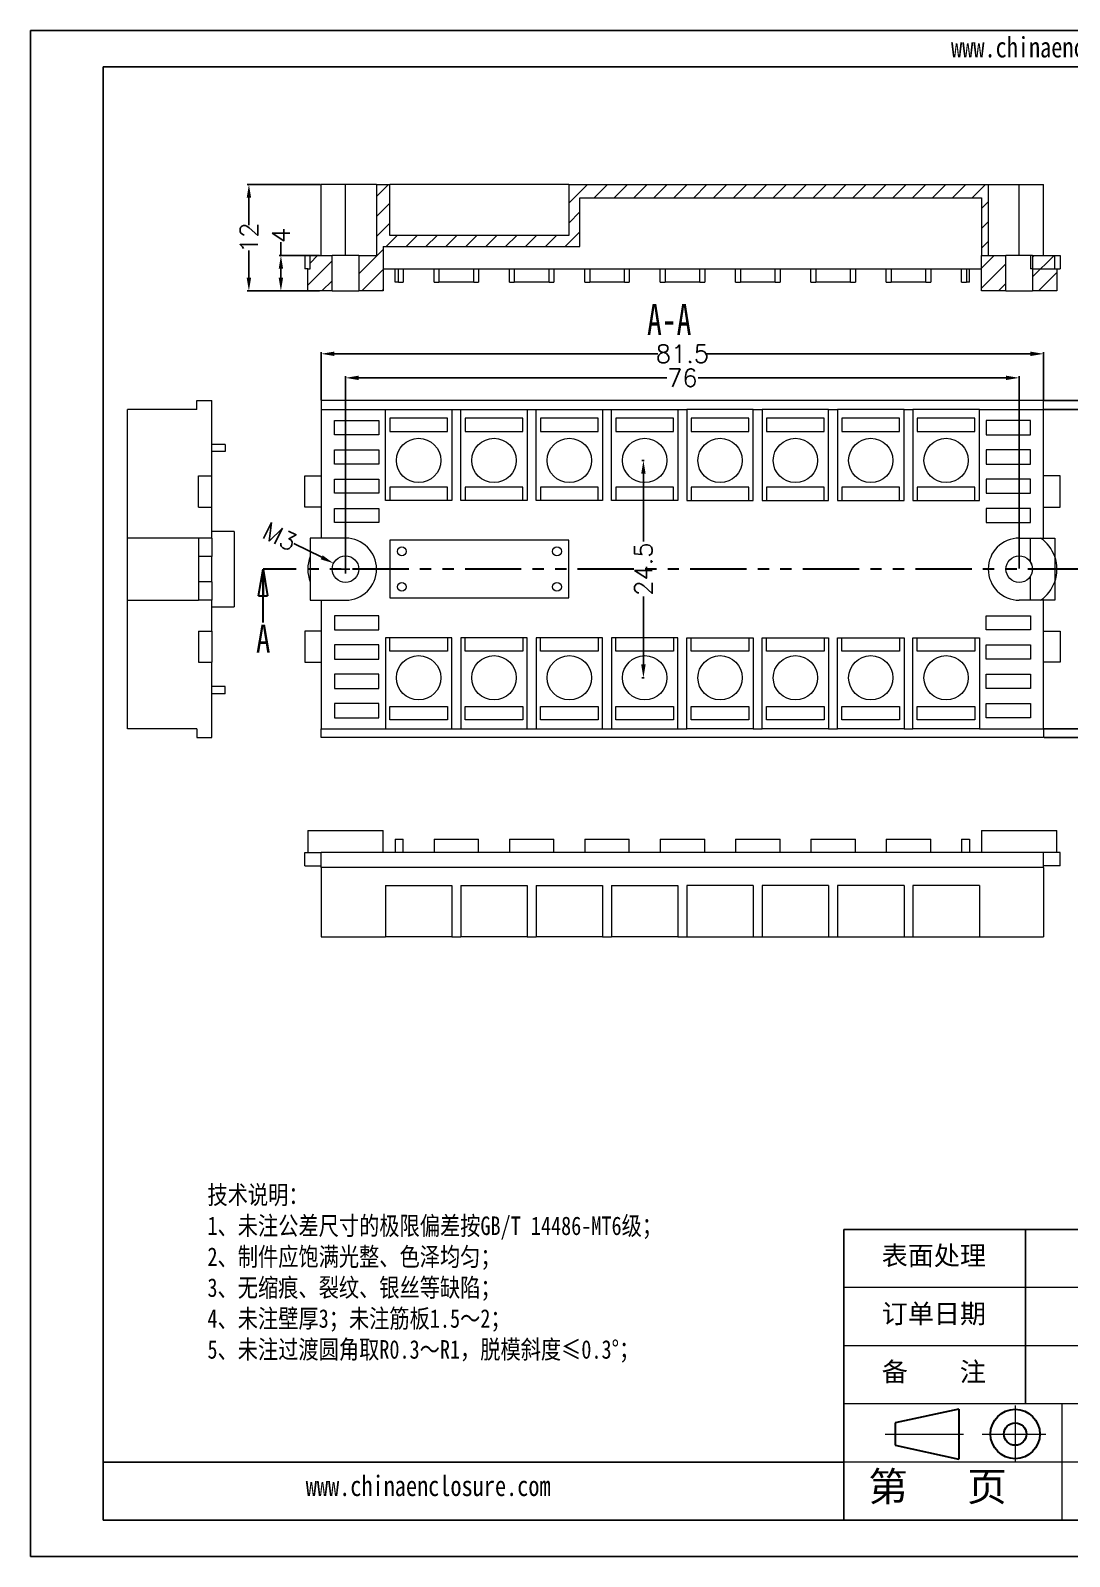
# Model space of a CAD drawing. Header units: inches. Extents: x 2660 to 3915, y 535 to 897.
# Drawn here: x 3671.3 to 3788.5, y 535.1 to 707.1 of the extents above; entities that cross this region are included whole.
import ezdxf

# ---------------------------------------------------------------- set-up
doc = ezdxf.new("R2010")
doc.units = ezdxf.units.IN
doc.linetypes.add('CENTER2', pattern=[28.575, 19.05, -3.175, 3.175, -3.175])
doc.linetypes.add('PHANTOM', pattern=[12.7, 6.35, -1.27, 1.27, -1.27, 1.27, -1.27])
doc.layers.add('文字', color=81, linetype='Continuous')
for name, color, linetype, lineweight in [('粗实线', 7, 'Continuous', 30), ('细实线', 3, 'Continuous', 9), ('细点划线', 2, 'CENTER2', 9)]:
    doc.layers.add(name, color=color, linetype=linetype, lineweight=lineweight)
doc.styles.add('SLDTEXTSTYLE0', font='TXT', dxfattribs={"width": 0.75})
doc.styles.add('SLDTEXTSTYLE3', font='TXT', dxfattribs={"width": 0.7})
doc.styles.get("Standard").update_dxf_attribs({"font": 'txt', "bigfont": 'gbcbig.shx'})
doc.styles.add('宋体', font='', dxfattribs={"width": 0.8, "height": 3.5})
doc.styles.get('宋体').set_extended_font_data('SimSun')
doc.dimstyles.new('2', dxfattribs={"dimtxt": 2, "dimasz": 1.5, "dimexe": 0.18, "dimexo": 0.0625, "dimgap": 0.1, "dimtad": 0, "dimzin": 12, "dimdsep": 46, "dimtxsty": 'Standard', "dimcen": 0.5, "dimclrd": 3, "dimclre": 3, "dimadec": 0, "dimazin": 0, "dimtfac": 1, "dimtofl": 0, "dimtmove": 0, "dimatfit": 3, "dimfxl": 1, "dimtfillclr": 3, "dimtolj": 1, "dimtzin": 0, "dimarcsym": 0})
pattern_1 = [(45, (2467.546, -673.3954), (-1.122532, 1.122532), [])]

# ---------------------------------------------------------------- blocks, each defined once
blk = doc.blocks.new('_CLOSED')
at = {"color": 0, "linetype": 'ByBlock', "lineweight": -2}
for p, q in [((-1, 0.166667), (0, 0)), ((-1, 0.166667), (-1, -0.166667)), ((0, 0), (-1, -0.166667)), ((0, 0), (-1, 0))]:
    blk.add_line(p, q, dxfattribs=at)
blk = doc.blocks.new('*D88')
at = {"color": 3, "lineweight": -2}
for p, q in [((3701, 649.24), (3704.14, 647.7)), ((3706.83, 645.87), (3706.83, 646.87)), ((3706.33, 646.37), (3707.33, 646.37))]:
    blk.add_line(p, q, dxfattribs=at)
at = {"color": 3}
blk.add_solid([(3704.25, 647.92), (3704.03, 647.47), (3705.48, 647.03)], dxfattribs=at)
at = {"layer": 'Defpoints', "color": 0}
for p in [(3705.48, 647.03), (3708.17, 645.71)]:
    blk.add_point(p, dxfattribs=at)
at = {"color": 0, "insert": (3699.42, 650.03), "char_height": 2, "attachment_point": 5, "rotation": 333.7221}
blk.add_mtext('\\A1;M3', dxfattribs=at)
blk = doc.blocks.new('*D89')
at = {"color": 3, "lineweight": -2}
for p, q in [((3704.08, 665.43), (3704.08, 670.82)), ((3705.58, 670.64), (3742.06, 670.64)), ((3784.08, 670.64), (3747.59, 670.64)), ((3785.58, 665.43), (3785.58, 670.82))]:
    blk.add_line(p, q, dxfattribs=at)
at = {"color": 3}
for points in [[(3705.58, 670.89), (3705.58, 670.39), (3704.08, 670.64)], [(3784.08, 670.89), (3784.08, 670.39), (3785.58, 670.64)]]:
    blk.add_solid(points, dxfattribs=at)
at = {"layer": 'Defpoints', "color": 0}
for p in [(3785.58, 670.64), (3704.08, 665.37), (3785.58, 665.37)]:
    blk.add_point(p, dxfattribs=at)
at = {"color": 0, "insert": (3744.83, 670.64), "char_height": 2, "attachment_point": 5}
blk.add_mtext('\\A1;81.5', dxfattribs=at)
blk = doc.blocks.new('*D90')
at = {"color": 3, "lineweight": -2}
for p, q in [((3785.64, 665.37), (3795.41, 665.37)), ((3795.23, 663.87), (3795.23, 648.14)), ((3795.23, 628.87), (3795.23, 644.6)), ((3785.64, 627.37), (3795.41, 627.37))]:
    blk.add_line(p, q, dxfattribs=at)
at = {"color": 3}
for points in [[(3794.98, 663.87), (3795.48, 663.87), (3795.23, 665.37)], [(3794.98, 628.87), (3795.48, 628.87), (3795.23, 627.37)]]:
    blk.add_solid(points, dxfattribs=at)
at = {"layer": 'Defpoints', "color": 0}
for p in [(3785.58, 665.37), (3795.23, 665.37), (3785.58, 627.37)]:
    blk.add_point(p, dxfattribs=at)
at = {"color": 0, "insert": (3795.23, 646.37), "char_height": 2, "attachment_point": 5, "rotation": 90}
blk.add_mtext('\\A1;38', dxfattribs=at)
blk = doc.blocks.new('*D91')
at = {"color": 3, "lineweight": -2}
for p, q in [((3785.64, 664.37), (3793.15, 664.37)), ((3792.97, 662.87), (3792.97, 648.14)), ((3792.97, 629.87), (3792.97, 644.6)), ((3785.64, 628.37), (3793.15, 628.37))]:
    blk.add_line(p, q, dxfattribs=at)
at = {"color": 3}
for points in [[(3792.72, 662.87), (3793.22, 662.87), (3792.97, 664.37)], [(3792.72, 629.87), (3793.22, 629.87), (3792.97, 628.37)]]:
    blk.add_solid(points, dxfattribs=at)
at = {"layer": 'Defpoints', "color": 0}
for p in [(3785.58, 664.37), (3792.97, 664.37), (3785.58, 628.37)]:
    blk.add_point(p, dxfattribs=at)
at = {"color": 0, "insert": (3792.97, 646.37), "char_height": 2, "attachment_point": 5, "rotation": 90}
blk.add_mtext('\\A1;36', dxfattribs=at)
blk = doc.blocks.new('*D92')
at = {"color": 3, "lineweight": -2}
for p, q in [((3706.83, 646.43), (3706.83, 668.11)), ((3708.33, 667.93), (3743.06, 667.93)), ((3781.33, 667.93), (3746.59, 667.93)), ((3782.83, 646.43), (3782.83, 668.11))]:
    blk.add_line(p, q, dxfattribs=at)
at = {"color": 3}
for points in [[(3708.33, 668.18), (3708.33, 667.68), (3706.83, 667.93)], [(3781.33, 668.18), (3781.33, 667.68), (3782.83, 667.93)]]:
    blk.add_solid(points, dxfattribs=at)
at = {"layer": 'Defpoints', "color": 0}
for p in [(3782.83, 667.93), (3706.83, 646.37), (3782.83, 646.37)]:
    blk.add_point(p, dxfattribs=at)
at = {"color": 0, "insert": (3744.83, 667.93), "char_height": 2, "attachment_point": 5}
blk.add_mtext('\\A1;76', dxfattribs=at)
blk = doc.blocks.new('*D93')
at = {"color": 3, "lineweight": -2}
for p, q in [((3704.02, 689.73), (3695.75, 689.73)), ((3695.93, 688.23), (3695.93, 685.16)), ((3695.93, 679.23), (3695.93, 682.29)), ((3702.52, 677.73), (3695.75, 677.73))]:
    blk.add_line(p, q, dxfattribs=at)
at = {"color": 3}
for points in [[(3695.68, 688.23), (3696.18, 688.23), (3695.93, 689.73)], [(3695.68, 679.23), (3696.18, 679.23), (3695.93, 677.73)]]:
    blk.add_solid(points, dxfattribs=at)
at = {"layer": 'Defpoints', "color": 0}
for p in [(3695.93, 689.73), (3704.08, 689.73), (3702.58, 677.73)]:
    blk.add_point(p, dxfattribs=at)
at = {"color": 0, "insert": (3695.93, 683.73), "char_height": 2, "attachment_point": 5, "rotation": 90}
blk.add_mtext('\\A1;12', dxfattribs=at)
blk = doc.blocks.new('*D94')
at = {"color": 3, "lineweight": -2}
for p, q in [((3699.54, 681.73), (3699.54, 683.23)), ((3703.89, 681.73), (3699.36, 681.73)), ((3699.54, 679.23), (3699.54, 680.23)), ((3703.89, 677.73), (3699.36, 677.73))]:
    blk.add_line(p, q, dxfattribs=at)
at = {"color": 3}
for points in [[(3699.29, 680.23), (3699.79, 680.23), (3699.54, 681.73)], [(3699.29, 679.23), (3699.79, 679.23), (3699.54, 677.73)]]:
    blk.add_solid(points, dxfattribs=at)
at = {"layer": 'Defpoints', "color": 0}
for p in [(3699.54, 681.73), (3703.95, 681.73), (3703.95, 677.73)]:
    blk.add_point(p, dxfattribs=at)
at = {"color": 0, "insert": (3699.54, 683.99), "char_height": 2, "attachment_point": 5, "rotation": 90}
blk.add_mtext('\\A1;4', dxfattribs=at)
blk = doc.blocks.new('*D95')
at = {"color": 3, "lineweight": -2}
for p, q in [((3740.52, 658.62), (3740.25, 658.62)), ((3740.43, 657.12), (3740.43, 649.47)), ((3740.43, 635.62), (3740.43, 643.27)), ((3740.52, 634.12), (3740.25, 634.12))]:
    blk.add_line(p, q, dxfattribs=at)
at = {"color": 3}
for points in [[(3740.18, 657.12), (3740.68, 657.12), (3740.43, 658.62)], [(3740.18, 635.62), (3740.68, 635.62), (3740.43, 634.12)]]:
    blk.add_solid(points, dxfattribs=at)
at = {"layer": 'Defpoints', "color": 0}
for p in [(3740.43, 658.62), (3740.58, 658.62), (3740.58, 634.12)]:
    blk.add_point(p, dxfattribs=at)
at = {"color": 0, "insert": (3740.43, 646.37), "char_height": 2, "attachment_point": 5, "rotation": 90}
blk.add_mtext('\\A1;24.5', dxfattribs=at)

msp = doc.modelspace()

# ---------------------------------------------------------------- hatches: boundary and pattern name
at = {"linetype": 'Continuous', "lineweight": 0}
h = msp.add_hatch(dxfattribs=at)
h.set_pattern_fill('ANSI31', color=4, scale=0.5, style=0)
h.set_pattern_definition(pattern_1)
h.paths.add_polyline_path([(3779.328, 681.728), (3779.328, 689.728), (3732.028, 689.728), (3732.028, 683.978), (3711.828, 683.978), (3711.828, 689.728), (3710.328, 689.728), (3710.328, 681.728), (3708.328, 681.728), (3708.328, 677.728), (3711.078, 677.728), (3711.078, 682.728), (3733.278, 682.728), (3733.278, 688.228), (3778.578, 688.228), (3778.578, 681.728)], flags=0)
h = msp.add_hatch(dxfattribs=at)
h.set_pattern_fill('ANSI31', color=4, scale=0.5, style=0)
h.set_pattern_definition(pattern_1)
h.paths.add_polyline_path([(3702.828, 681.728), (3702.828, 680.228), (3702.578, 680.228), (3702.578, 677.728), (3705.328, 677.728), (3705.328, 681.728)], flags=0)
h = msp.add_hatch(dxfattribs=at)
h.set_pattern_fill('ANSI31', color=4, scale=0.5, style=0)
h.set_pattern_definition(pattern_1)
h.paths.add_polyline_path([(3778.578, 681.728), (3778.578, 677.728), (3781.328, 677.728), (3781.328, 681.728)], flags=0)
h = msp.add_hatch(dxfattribs=at)
h.set_pattern_fill('ANSI31', color=4, scale=0.5, style=0)
h.set_pattern_definition(pattern_1)
h.paths.add_polyline_path([(3787.078, 680.228), (3786.828, 680.228), (3786.828, 681.728), (3784.328, 681.728), (3784.328, 677.728), (3787.078, 677.728)], flags=0)

# ---------------------------------------------------------------- linework, layer by layer
for p, q in [((3671.295, 707.087), (3914.587, 707.087)), ((3671.295, 707.087), (3671.295, 535.062)), ((3679.486, 702.991), (3910.491, 702.991)), ((3679.486, 702.991), (3679.486, 539.158)), ((3812.191, 571.924), (3763.041, 571.924)), ((3763.041, 539.158), (3763.041, 571.924)), ((3783.52, 552.264), (3783.52, 571.924)), ((3763.041, 545.711), (3679.486, 545.711)), ((3679.486, 539.158), (3910.491, 539.158)), ((3671.295, 535.062), (3914.587, 535.062))]:
    msp.add_line(p, q)
at = {"color": 7, "linetype": 'Continuous', "lineweight": 15}
for p, q in [((3704.078, 681.728), (3704.078, 689.728)), ((3706.828, 689.728), (3704.078, 689.728)), ((3706.828, 681.728), (3706.828, 689.728)), ((3710.328, 689.728), (3706.828, 689.728)), ((3710.328, 689.728), (3710.328, 681.728)), ((3710.328, 689.728), (3711.828, 689.728)), ((3711.828, 683.978), (3711.828, 689.728)), ((3732.028, 689.728), (3711.828, 689.728)), ((3732.028, 689.728), (3732.028, 683.978)), ((3732.028, 689.728), (3779.328, 689.728)), ((3733.278, 688.228), (3778.578, 688.228)), ((3733.278, 682.728), (3733.278, 688.228)), ((3778.578, 688.228), (3778.578, 681.728)), ((3779.328, 689.728), (3779.328, 681.728)), ((3779.328, 689.728), (3782.828, 689.728)), ((3782.828, 681.728), (3782.828, 689.728)), ((3782.828, 689.728), (3785.578, 689.728)), ((3785.578, 681.728), (3785.578, 689.728)), ((3732.028, 683.978), (3711.828, 683.978)), ((3702.228, 681.728), (3702.228, 680.228)), ((3702.828, 681.728), (3702.228, 681.728)), ((3702.828, 681.728), (3705.328, 681.728)), ((3702.828, 680.228), (3702.828, 681.728)), ((3705.328, 677.728), (3705.328, 681.728)), ((3708.328, 681.728), (3705.328, 681.728)), ((3708.328, 681.728), (3708.328, 677.728)), ((3708.328, 681.728), (3710.328, 681.728)), ((3711.078, 682.728), (3733.278, 682.728)), ((3711.078, 682.728), (3711.078, 677.728)), ((3778.578, 681.728), (3779.328, 681.728)), ((3778.578, 681.728), (3781.328, 681.728)), ((3778.578, 677.728), (3778.578, 681.728)), ((3781.328, 677.728), (3781.328, 681.728)), ((3784.328, 681.728), (3781.328, 681.728)), ((3784.078, 681.728), (3784.078, 680.228)), ((3784.328, 681.728), (3784.078, 681.728)), ((3784.328, 681.728), (3784.328, 680.228)), ((3784.328, 681.728), (3786.828, 681.728)), ((3784.328, 681.728), (3784.328, 677.728)), ((3786.828, 680.228), (3786.828, 681.728)), ((3786.828, 681.728), (3787.428, 681.728)), ((3787.428, 681.728), (3787.428, 680.228)), ((3702.578, 680.228), (3702.228, 680.228)), ((3702.578, 677.728), (3702.578, 680.228)), ((3702.578, 680.228), (3702.828, 680.228)), ((3711.078, 680.228), (3778.578, 680.228)), ((3712.428, 678.728), (3712.428, 680.228)), ((3712.787, 678.728), (3712.787, 680.228)), ((3713.343, 680.228), (3713.343, 678.728)), ((3716.813, 678.728), (3716.813, 680.228)), ((3717.369, 680.228), (3717.369, 678.728)), ((3721.287, 678.728), (3721.287, 680.228)), ((3721.843, 680.228), (3721.843, 678.728)), ((3725.313, 678.728), (3725.313, 680.228)), ((3725.869, 680.228), (3725.869, 678.728)), ((3729.787, 678.728), (3729.787, 680.228)), ((3730.343, 680.228), (3730.343, 678.728)), ((3733.813, 678.728), (3733.813, 680.228)), ((3734.369, 680.228), (3734.369, 678.728)), ((3738.287, 678.728), (3738.287, 680.228)), ((3738.843, 680.228), (3738.843, 678.728)), ((3742.313, 678.728), (3742.313, 680.228)), ((3742.869, 680.228), (3742.869, 678.728)), ((3746.787, 678.728), (3746.787, 680.228)), ((3747.343, 680.228), (3747.343, 678.728)), ((3750.813, 678.728), (3750.813, 680.228)), ((3751.369, 680.228), (3751.369, 678.728)), ((3755.287, 678.728), (3755.287, 680.228)), ((3755.843, 680.228), (3755.843, 678.728)), ((3759.313, 678.728), (3759.313, 680.228)), ((3759.869, 680.228), (3759.869, 678.728)), ((3763.787, 678.728), (3763.787, 680.228)), ((3764.343, 680.228), (3764.343, 678.728)), ((3767.813, 678.728), (3767.813, 680.228)), ((3768.369, 680.228), (3768.369, 678.728)), ((3772.287, 678.728), (3772.287, 680.228)), ((3772.843, 680.228), (3772.843, 678.728)), ((3776.313, 678.728), (3776.313, 680.228)), ((3776.869, 680.228), (3776.869, 678.728)), ((3777.228, 678.728), (3777.228, 680.228)), ((3784.328, 680.228), (3784.078, 680.228)), ((3784.328, 680.228), (3786.828, 680.228)), ((3786.828, 680.228), (3787.078, 680.228)), ((3787.078, 680.228), (3787.428, 680.228)), ((3787.078, 680.228), (3787.078, 677.728)), ((3712.787, 678.728), (3712.428, 678.728)), ((3712.787, 678.728), (3713.343, 678.728)), ((3716.813, 678.728), (3717.369, 678.728)), ((3721.287, 678.728), (3717.369, 678.728)), ((3721.287, 678.728), (3721.843, 678.728)), ((3725.313, 678.728), (3725.869, 678.728)), ((3729.787, 678.728), (3725.869, 678.728)), ((3729.787, 678.728), (3730.343, 678.728)), ((3733.813, 678.728), (3734.369, 678.728)), ((3738.287, 678.728), (3734.369, 678.728)), ((3738.287, 678.728), (3738.843, 678.728)), ((3742.313, 678.728), (3742.869, 678.728)), ((3746.787, 678.728), (3742.869, 678.728)), ((3746.787, 678.728), (3747.343, 678.728)), ((3750.813, 678.728), (3751.369, 678.728)), ((3755.287, 678.728), (3751.369, 678.728)), ((3755.287, 678.728), (3755.843, 678.728)), ((3759.313, 678.728), (3759.869, 678.728)), ((3763.787, 678.728), (3759.869, 678.728)), ((3763.787, 678.728), (3764.343, 678.728)), ((3767.813, 678.728), (3768.369, 678.728)), ((3772.287, 678.728), (3768.369, 678.728)), ((3772.287, 678.728), (3772.843, 678.728)), ((3776.313, 678.728), (3776.869, 678.728)), ((3777.228, 678.728), (3776.869, 678.728)), ((3705.328, 677.728), (3702.578, 677.728)), ((3705.328, 677.728), (3708.328, 677.728)), ((3711.078, 677.728), (3708.328, 677.728)), ((3781.328, 677.728), (3778.578, 677.728)), ((3781.328, 677.728), (3784.328, 677.728)), ((3787.078, 677.728), (3784.328, 677.728)), ((3682.252, 649.869), (3682.252, 664.369)), ((3690.052, 664.369), (3682.252, 664.369)), ((3690.052, 664.369), (3690.052, 665.369)), ((3690.052, 665.369), (3691.752, 665.369)), ((3691.752, 656.869), (3691.752, 665.369)), ((3785.578, 665.369), (3704.078, 665.369)), ((3704.078, 665.369), (3704.078, 664.369)), ((3704.078, 664.369), (3704.078, 649.869)), ((3704.078, 664.369), (3711.328, 664.369)), ((3711.328, 654.119), (3711.328, 664.369)), ((3711.328, 664.369), (3718.828, 664.369)), ((3718.828, 664.369), (3718.828, 654.119)), ((3718.828, 664.369), (3719.828, 664.369)), ((3719.828, 654.119), (3719.828, 664.369)), ((3719.828, 664.369), (3727.328, 664.369)), ((3727.328, 664.369), (3727.328, 654.119)), ((3727.328, 664.369), (3728.328, 664.369)), ((3728.328, 654.119), (3728.328, 664.369)), ((3728.328, 664.369), (3735.828, 664.369)), ((3735.828, 664.369), (3735.828, 654.119)), ((3735.828, 664.369), (3736.828, 664.369)), ((3736.828, 654.119), (3736.828, 664.369)), ((3736.828, 664.369), (3744.328, 664.369)), ((3744.328, 664.369), (3744.328, 654.119)), ((3744.328, 664.369), (3745.328, 664.369)), ((3745.328, 664.369), (3745.328, 654.119)), ((3752.828, 664.369), (3745.328, 664.369)), ((3752.828, 654.119), (3752.828, 664.369)), ((3752.828, 664.369), (3753.828, 664.369)), ((3753.828, 664.369), (3753.828, 654.119)), ((3761.328, 664.369), (3753.828, 664.369)), ((3761.328, 654.119), (3761.328, 664.369)), ((3761.328, 664.369), (3762.328, 664.369)), ((3762.328, 664.369), (3762.328, 654.119)), ((3769.828, 664.369), (3762.328, 664.369)), ((3769.828, 654.119), (3769.828, 664.369)), ((3769.828, 664.369), (3770.828, 664.369)), ((3770.828, 664.369), (3770.828, 654.119)), ((3778.328, 664.369), (3770.828, 664.369)), ((3778.328, 654.119), (3778.328, 664.369)), ((3778.328, 664.369), (3785.578, 664.369)), ((3785.578, 664.369), (3785.578, 665.369)), ((3785.578, 649.869), (3785.578, 664.369)), ((3705.578, 661.519), (3705.578, 663.119)), ((3705.578, 663.119), (3710.578, 663.119)), ((3710.578, 663.119), (3710.578, 661.519)), ((3711.828, 663.369), (3711.828, 661.869)), ((3718.328, 663.369), (3711.828, 663.369)), ((3718.328, 661.869), (3718.328, 663.369)), ((3720.328, 663.369), (3720.328, 661.869)), ((3726.828, 663.369), (3720.328, 663.369)), ((3726.828, 661.869), (3726.828, 663.369)), ((3728.828, 663.369), (3728.828, 661.869)), ((3735.328, 663.369), (3728.828, 663.369)), ((3735.328, 661.869), (3735.328, 663.369)), ((3737.328, 663.369), (3737.328, 661.869)), ((3743.828, 663.369), (3737.328, 663.369)), ((3743.828, 661.869), (3743.828, 663.369)), ((3745.828, 663.369), (3745.828, 661.869)), ((3752.328, 663.369), (3745.828, 663.369)), ((3752.328, 661.869), (3752.328, 663.369)), ((3754.328, 663.369), (3754.328, 661.869)), ((3760.828, 663.369), (3754.328, 663.369)), ((3760.828, 661.869), (3760.828, 663.369)), ((3762.828, 663.369), (3762.828, 661.869)), ((3769.328, 663.369), (3762.828, 663.369)), ((3769.328, 661.869), (3769.328, 663.369)), ((3771.328, 663.369), (3771.328, 661.869)), ((3777.828, 663.369), (3771.328, 663.369)), ((3777.828, 661.869), (3777.828, 663.369)), ((3784.078, 663.119), (3779.078, 663.119)), ((3779.078, 663.119), (3779.078, 661.519)), ((3784.078, 661.519), (3784.078, 663.119)), ((3710.578, 661.519), (3705.578, 661.519)), ((3711.828, 661.869), (3718.328, 661.869)), ((3720.328, 661.869), (3726.828, 661.869)), ((3728.828, 661.869), (3735.328, 661.869)), ((3737.328, 661.869), (3743.828, 661.869)), ((3745.828, 661.869), (3752.328, 661.869)), ((3754.328, 661.869), (3760.828, 661.869)), ((3762.828, 661.869), (3769.328, 661.869)), ((3771.328, 661.869), (3777.828, 661.869)), ((3779.078, 661.519), (3784.078, 661.519)), ((3693.252, 660.419), (3691.752, 660.419)), ((3693.252, 659.619), (3691.752, 659.619)), ((3693.252, 660.419), (3693.252, 659.619)), ((3705.578, 659.819), (3710.578, 659.819)), ((3705.578, 658.219), (3705.578, 659.819)), ((3710.578, 659.819), (3710.578, 658.219)), ((3784.078, 659.819), (3779.078, 659.819)), ((3779.078, 659.819), (3779.078, 658.219)), ((3784.078, 658.219), (3784.078, 659.819)), ((3710.578, 658.219), (3705.578, 658.219)), ((3779.078, 658.219), (3784.078, 658.219)), ((3690.252, 653.369), (3690.252, 656.869)), ((3690.252, 656.869), (3691.752, 656.869)), ((3691.752, 653.369), (3691.752, 656.869)), ((3702.228, 653.369), (3702.228, 656.869)), ((3702.228, 656.869), (3704.078, 656.869)), ((3705.578, 656.519), (3710.578, 656.519)), ((3705.578, 654.919), (3705.578, 656.519)), ((3710.578, 656.519), (3710.578, 654.919)), ((3711.828, 655.619), (3711.828, 654.119)), ((3718.328, 655.619), (3711.828, 655.619)), ((3718.328, 654.119), (3718.328, 655.619)), ((3726.828, 655.619), (3720.328, 655.619)), ((3720.328, 655.619), (3720.328, 654.119)), ((3726.828, 654.119), (3726.828, 655.619)), ((3735.328, 655.619), (3728.828, 655.619)), ((3728.828, 655.619), (3728.828, 654.119)), ((3735.328, 654.119), (3735.328, 655.619)), ((3743.828, 655.619), (3737.328, 655.619)), ((3737.328, 655.619), (3737.328, 654.119)), ((3743.828, 654.119), (3743.828, 655.619)), ((3752.328, 655.619), (3745.828, 655.619)), ((3745.828, 655.619), (3745.828, 654.119)), ((3752.328, 654.119), (3752.328, 655.619)), ((3760.828, 655.619), (3754.328, 655.619)), ((3754.328, 655.619), (3754.328, 654.119)), ((3760.828, 654.119), (3760.828, 655.619)), ((3769.328, 655.619), (3762.828, 655.619)), ((3762.828, 655.619), (3762.828, 654.119)), ((3769.328, 654.119), (3769.328, 655.619)), ((3777.828, 655.619), (3771.328, 655.619)), ((3771.328, 655.619), (3771.328, 654.119)), ((3777.828, 654.119), (3777.828, 655.619)), ((3784.078, 656.519), (3779.078, 656.519)), ((3779.078, 656.519), (3779.078, 654.919)), ((3784.078, 654.919), (3784.078, 656.519)), ((3787.428, 656.869), (3785.578, 656.869)), ((3787.428, 653.369), (3787.428, 656.869)), ((3710.578, 654.919), (3705.578, 654.919)), ((3718.828, 654.119), (3711.328, 654.119)), ((3727.328, 654.119), (3719.828, 654.119)), ((3735.828, 654.119), (3728.328, 654.119)), ((3744.328, 654.119), (3736.828, 654.119)), ((3745.328, 654.119), (3752.828, 654.119)), ((3753.828, 654.119), (3761.328, 654.119)), ((3762.328, 654.119), (3769.828, 654.119)), ((3770.828, 654.119), (3778.328, 654.119)), ((3779.078, 654.919), (3784.078, 654.919)), ((3690.252, 653.369), (3691.752, 653.369)), ((3691.752, 649.869), (3691.752, 653.369)), ((3704.078, 653.369), (3702.228, 653.369)), ((3705.578, 651.619), (3705.578, 653.219)), ((3705.578, 653.219), (3710.578, 653.219)), ((3710.578, 653.219), (3710.578, 651.619)), ((3784.078, 653.219), (3779.078, 653.219)), ((3779.078, 653.219), (3779.078, 651.619)), ((3784.078, 651.619), (3784.078, 653.219)), ((3785.578, 653.369), (3787.428, 653.369)), ((3694.252, 650.619), (3691.752, 650.619)), ((3694.252, 650.619), (3694.252, 642.119)), ((3710.578, 651.619), (3705.578, 651.619)), ((3779.078, 651.619), (3784.078, 651.619)), ((3690.252, 649.869), (3682.252, 649.869)), ((3682.252, 642.869), (3682.252, 649.869)), ((3691.752, 649.869), (3690.252, 649.869)), ((3690.252, 649.869), (3690.252, 642.869)), ((3691.752, 649.869), (3691.752, 647.806)), ((3704.078, 649.869), (3702.828, 649.869)), ((3702.828, 649.869), (3702.828, 642.869)), ((3706.828, 649.869), (3704.078, 649.869)), ((3732.028, 649.619), (3711.828, 649.619)), ((3711.828, 649.619), (3711.828, 643.119)), ((3732.028, 643.119), (3732.028, 649.619)), ((3782.828, 649.869), (3785.578, 649.869)), ((3784.078, 647.199), (3784.078, 649.869)), ((3785.578, 649.869), (3786.828, 649.869)), ((3786.828, 649.869), (3786.828, 642.869)), ((3691.752, 647.806), (3690.252, 647.806)), ((3690.252, 647.806), (3690.252, 644.933)), ((3691.752, 644.933), (3691.752, 647.806)), ((3786.828, 647.806), (3786.828, 644.933)), ((3784.078, 642.869), (3784.078, 645.54)), ((3691.752, 644.933), (3690.252, 644.933)), ((3691.752, 644.933), (3691.752, 642.869)), ((3682.252, 628.369), (3682.252, 642.869)), ((3682.252, 642.869), (3690.252, 642.869)), ((3691.752, 642.869), (3690.252, 642.869)), ((3691.752, 639.369), (3691.752, 642.869)), ((3691.752, 642.119), (3694.252, 642.119)), ((3702.828, 642.869), (3704.078, 642.869)), ((3704.078, 642.869), (3704.078, 628.369)), ((3704.078, 642.869), (3706.828, 642.869)), ((3711.828, 643.119), (3732.028, 643.119)), ((3785.578, 642.869), (3782.828, 642.869)), ((3785.578, 628.369), (3785.578, 642.869)), ((3786.828, 642.869), (3785.578, 642.869)), ((3710.578, 641.119), (3705.578, 641.119)), ((3705.578, 641.119), (3705.578, 639.519)), ((3710.578, 639.519), (3710.578, 641.119)), ((3779.078, 641.119), (3784.078, 641.119)), ((3779.078, 639.519), (3779.078, 641.119)), ((3784.078, 641.119), (3784.078, 639.519)), ((3690.252, 639.369), (3690.252, 635.869)), ((3690.252, 639.369), (3691.752, 639.369)), ((3691.752, 639.369), (3691.752, 635.869)), ((3702.228, 639.369), (3702.228, 635.869)), ((3704.078, 639.369), (3702.228, 639.369)), ((3705.578, 639.519), (3710.578, 639.519)), ((3718.828, 638.619), (3711.328, 638.619)), ((3711.328, 638.619), (3711.328, 628.369)), ((3711.828, 637.119), (3711.828, 638.619)), ((3718.328, 638.619), (3718.328, 637.119)), ((3718.828, 628.369), (3718.828, 638.619)), ((3727.328, 638.619), (3719.828, 638.619)), ((3719.828, 638.619), (3719.828, 628.369)), ((3720.328, 637.119), (3720.328, 638.619)), ((3726.828, 638.619), (3726.828, 637.119)), ((3727.328, 628.369), (3727.328, 638.619)), ((3735.828, 638.619), (3728.328, 638.619)), ((3728.328, 638.619), (3728.328, 628.369)), ((3728.828, 637.119), (3728.828, 638.619)), ((3735.328, 638.619), (3735.328, 637.119)), ((3735.828, 628.369), (3735.828, 638.619)), ((3744.328, 638.619), (3736.828, 638.619)), ((3736.828, 638.619), (3736.828, 628.369)), ((3737.328, 637.119), (3737.328, 638.619)), ((3743.828, 638.619), (3743.828, 637.119)), ((3744.328, 628.369), (3744.328, 638.619)), ((3745.328, 638.619), (3752.828, 638.619)), ((3745.328, 628.369), (3745.328, 638.619)), ((3745.828, 637.119), (3745.828, 638.619)), ((3752.328, 638.619), (3752.328, 637.119)), ((3752.828, 638.619), (3752.828, 628.369)), ((3753.828, 638.619), (3761.328, 638.619)), ((3753.828, 628.369), (3753.828, 638.619)), ((3754.328, 637.119), (3754.328, 638.619)), ((3760.828, 638.619), (3760.828, 637.119)), ((3761.328, 638.619), (3761.328, 628.369)), ((3762.328, 638.619), (3769.828, 638.619)), ((3762.328, 628.369), (3762.328, 638.619)), ((3762.828, 637.119), (3762.828, 638.619)), ((3769.328, 638.619), (3769.328, 637.119)), ((3769.828, 638.619), (3769.828, 628.369)), ((3770.828, 638.619), (3778.328, 638.619)), ((3770.828, 628.369), (3770.828, 638.619)), ((3771.328, 637.119), (3771.328, 638.619)), ((3777.828, 638.619), (3777.828, 637.119)), ((3778.328, 638.619), (3778.328, 628.369)), ((3784.078, 639.519), (3779.078, 639.519)), ((3785.578, 639.369), (3787.428, 639.369)), ((3787.428, 639.369), (3787.428, 635.869)), ((3710.578, 637.819), (3705.578, 637.819)), ((3705.578, 637.819), (3705.578, 636.219)), ((3710.578, 636.219), (3710.578, 637.819)), ((3718.328, 637.119), (3711.828, 637.119)), ((3726.828, 637.119), (3720.328, 637.119)), ((3735.328, 637.119), (3728.828, 637.119)), ((3743.828, 637.119), (3737.328, 637.119)), ((3752.328, 637.119), (3745.828, 637.119)), ((3760.828, 637.119), (3754.328, 637.119)), ((3769.328, 637.119), (3762.828, 637.119)), ((3777.828, 637.119), (3771.328, 637.119)), ((3779.078, 637.819), (3784.078, 637.819)), ((3779.078, 636.219), (3779.078, 637.819)), ((3784.078, 637.819), (3784.078, 636.219)), ((3690.252, 635.869), (3691.752, 635.869)), ((3691.752, 627.369), (3691.752, 635.869)), ((3702.228, 635.869), (3704.078, 635.869)), ((3705.578, 636.219), (3710.578, 636.219)), ((3784.078, 636.219), (3779.078, 636.219)), ((3787.428, 635.869), (3785.578, 635.869)), ((3693.252, 633.119), (3691.752, 633.119)), ((3693.252, 632.319), (3693.252, 633.119)), ((3710.578, 634.519), (3705.578, 634.519)), ((3705.578, 634.519), (3705.578, 632.919)), ((3710.578, 632.919), (3710.578, 634.519)), ((3779.078, 634.519), (3784.078, 634.519)), ((3779.078, 632.919), (3779.078, 634.519)), ((3784.078, 634.519), (3784.078, 632.919)), ((3693.252, 632.319), (3691.752, 632.319)), ((3705.578, 632.919), (3710.578, 632.919)), ((3784.078, 632.919), (3779.078, 632.919)), ((3710.578, 631.219), (3705.578, 631.219)), ((3705.578, 631.219), (3705.578, 629.619)), ((3705.578, 629.619), (3710.578, 629.619)), ((3710.578, 629.619), (3710.578, 631.219)), ((3711.828, 630.869), (3718.328, 630.869)), ((3711.828, 629.369), (3711.828, 630.869)), ((3718.328, 630.869), (3718.328, 629.369)), ((3720.328, 630.869), (3726.828, 630.869)), ((3720.328, 629.369), (3720.328, 630.869)), ((3726.828, 630.869), (3726.828, 629.369)), ((3728.828, 629.369), (3728.828, 630.869)), ((3728.828, 630.869), (3735.328, 630.869)), ((3735.328, 630.869), (3735.328, 629.369)), ((3737.328, 630.869), (3743.828, 630.869)), ((3737.328, 629.369), (3737.328, 630.869)), ((3743.828, 630.869), (3743.828, 629.369)), ((3745.828, 630.869), (3752.328, 630.869)), ((3745.828, 629.369), (3745.828, 630.869)), ((3752.328, 630.869), (3752.328, 629.369)), ((3754.328, 630.869), (3760.828, 630.869)), ((3754.328, 629.369), (3754.328, 630.869)), ((3760.828, 630.869), (3760.828, 629.369)), ((3762.828, 630.869), (3769.328, 630.869)), ((3762.828, 629.369), (3762.828, 630.869)), ((3769.328, 630.869), (3769.328, 629.369)), ((3771.328, 630.869), (3777.828, 630.869)), ((3771.328, 629.369), (3771.328, 630.869)), ((3777.828, 630.869), (3777.828, 629.369)), ((3779.078, 631.219), (3784.078, 631.219)), ((3779.078, 629.619), (3779.078, 631.219)), ((3784.078, 629.619), (3779.078, 629.619)), ((3784.078, 631.219), (3784.078, 629.619)), ((3690.052, 628.369), (3682.252, 628.369)), ((3690.052, 628.369), (3690.052, 627.369)), ((3704.078, 628.369), (3711.328, 628.369)), ((3704.078, 627.369), (3704.078, 628.369)), ((3711.328, 628.369), (3718.828, 628.369)), ((3718.328, 629.369), (3711.828, 629.369)), ((3718.828, 628.369), (3719.828, 628.369)), ((3719.828, 628.369), (3727.328, 628.369)), ((3726.828, 629.369), (3720.328, 629.369)), ((3727.328, 628.369), (3728.328, 628.369)), ((3728.328, 628.369), (3735.828, 628.369)), ((3735.328, 629.369), (3728.828, 629.369)), ((3735.828, 628.369), (3736.828, 628.369)), ((3736.828, 628.369), (3744.328, 628.369)), ((3743.828, 629.369), (3737.328, 629.369)), ((3744.328, 628.369), (3745.328, 628.369)), ((3752.828, 628.369), (3745.328, 628.369)), ((3752.328, 629.369), (3745.828, 629.369)), ((3752.828, 628.369), (3753.828, 628.369)), ((3761.328, 628.369), (3753.828, 628.369)), ((3760.828, 629.369), (3754.328, 629.369)), ((3761.328, 628.369), (3762.328, 628.369)), ((3769.828, 628.369), (3762.328, 628.369)), ((3769.328, 629.369), (3762.828, 629.369)), ((3769.828, 628.369), (3770.828, 628.369)), ((3778.328, 628.369), (3770.828, 628.369)), ((3777.828, 629.369), (3771.328, 629.369)), ((3778.328, 628.369), (3785.578, 628.369)), ((3785.578, 628.369), (3785.578, 627.369)), ((3690.052, 627.369), (3691.752, 627.369)), ((3785.578, 627.369), (3704.078, 627.369)), ((3702.578, 616.916), (3702.578, 614.416)), ((3702.578, 616.916), (3711.078, 616.916)), ((3711.078, 614.416), (3711.078, 616.916)), ((3712.428, 615.916), (3712.428, 614.416)), ((3712.428, 615.916), (3713.343, 615.916)), ((3713.343, 614.416), (3713.343, 615.916)), ((3716.813, 615.916), (3716.813, 614.416)), ((3716.813, 615.916), (3721.843, 615.916)), ((3721.843, 614.416), (3721.843, 615.916)), ((3725.313, 615.916), (3725.313, 614.416)), ((3725.313, 615.916), (3730.343, 615.916)), ((3730.343, 614.416), (3730.343, 615.916)), ((3733.813, 615.916), (3733.813, 614.416)), ((3733.813, 615.916), (3738.843, 615.916)), ((3738.843, 614.416), (3738.843, 615.916)), ((3742.313, 615.916), (3742.313, 614.416)), ((3742.313, 615.916), (3747.343, 615.916)), ((3747.343, 614.416), (3747.343, 615.916)), ((3750.813, 615.916), (3750.813, 614.416)), ((3750.813, 615.916), (3755.843, 615.916)), ((3755.843, 614.416), (3755.843, 615.916)), ((3759.313, 615.916), (3759.313, 614.416)), ((3759.313, 615.916), (3764.343, 615.916)), ((3764.343, 614.416), (3764.343, 615.916)), ((3767.813, 615.916), (3767.813, 614.416)), ((3767.813, 615.916), (3772.843, 615.916)), ((3772.843, 614.416), (3772.843, 615.916)), ((3776.313, 615.916), (3776.313, 614.416)), ((3776.313, 615.916), (3777.228, 615.916)), ((3777.228, 615.916), (3777.228, 614.416)), ((3778.578, 616.916), (3778.578, 614.416)), ((3778.578, 616.916), (3787.078, 616.916)), ((3787.078, 614.416), (3787.078, 616.916)), ((3702.228, 612.916), (3702.228, 614.416)), ((3702.228, 614.416), (3704.078, 614.416)), ((3785.578, 614.416), (3704.078, 614.416)), ((3704.078, 612.716), (3704.078, 614.416)), ((3785.578, 612.716), (3785.578, 614.416)), ((3787.428, 614.416), (3785.578, 614.416)), ((3787.428, 612.916), (3787.428, 614.416)), ((3702.228, 612.916), (3704.078, 612.916)), ((3785.578, 612.716), (3704.078, 612.716)), ((3704.078, 612.716), (3704.078, 604.916)), ((3787.428, 612.916), (3785.578, 612.916)), ((3785.578, 612.716), (3785.578, 604.916)), ((3711.328, 610.716), (3718.828, 610.716)), ((3711.328, 610.716), (3711.328, 604.916)), ((3718.828, 610.716), (3718.828, 604.916)), ((3719.828, 610.716), (3727.328, 610.716)), ((3719.828, 610.716), (3719.828, 604.916)), ((3727.328, 610.716), (3727.328, 604.916)), ((3728.328, 610.716), (3735.828, 610.716)), ((3728.328, 610.716), (3728.328, 604.916)), ((3735.828, 610.716), (3735.828, 604.916)), ((3736.828, 610.716), (3744.328, 610.716)), ((3736.828, 610.716), (3736.828, 604.916)), ((3744.328, 610.716), (3744.328, 604.916)), ((3752.828, 610.716), (3745.328, 610.716)), ((3745.328, 610.716), (3745.328, 604.916)), ((3752.828, 610.716), (3752.828, 604.916)), ((3761.328, 610.716), (3753.828, 610.716)), ((3753.828, 610.716), (3753.828, 604.916)), ((3761.328, 610.716), (3761.328, 604.916)), ((3769.828, 610.716), (3762.328, 610.716)), ((3762.328, 610.716), (3762.328, 604.916)), ((3769.828, 610.716), (3769.828, 604.916)), ((3778.328, 610.716), (3770.828, 610.716)), ((3770.828, 610.716), (3770.828, 604.916)), ((3778.328, 610.716), (3778.328, 604.916)), ((3704.078, 604.916), (3711.328, 604.916)), ((3718.828, 604.916), (3711.328, 604.916)), ((3718.828, 604.916), (3719.828, 604.916)), ((3727.328, 604.916), (3719.828, 604.916)), ((3727.328, 604.916), (3728.328, 604.916)), ((3735.828, 604.916), (3728.328, 604.916)), ((3735.828, 604.916), (3736.828, 604.916)), ((3744.328, 604.916), (3736.828, 604.916)), ((3744.328, 604.916), (3745.328, 604.916)), ((3745.328, 604.916), (3752.828, 604.916)), ((3752.828, 604.916), (3753.828, 604.916)), ((3753.828, 604.916), (3761.328, 604.916)), ((3761.328, 604.916), (3762.328, 604.916)), ((3762.328, 604.916), (3769.828, 604.916)), ((3769.828, 604.916), (3770.828, 604.916)), ((3770.828, 604.916), (3778.328, 604.916)), ((3778.328, 604.916), (3785.578, 604.916))]:
    msp.add_line(p, q, dxfattribs=at)
at = {"color": 1, "linetype": 'PHANTOM', "lineweight": 30}
msp.add_line((3790.16, 646.369), (3697.528, 646.369), dxfattribs=at)
at = {"color": 7, "linetype": 'Continuous', "lineweight": 30}
msp.add_line((3697.528, 640.369), (3697.528, 646.369), dxfattribs=at)
at = {"color": 7, "linetype": 'Continuous', "lineweight": 15}
for centre, radius in [((3715.078, 658.619), 2.5), ((3723.578, 658.619), 2.5), ((3732.078, 658.619), 2.5), ((3740.578, 658.619), 2.5), ((3749.078, 658.619), 2.5), ((3757.578, 658.619), 2.5), ((3766.078, 658.619), 2.5), ((3774.578, 658.619), 2.5), ((3713.178, 648.369), 0.5), ((3730.678, 648.369), 0.5), ((3706.828, 646.369), 1.5), ((3782.828, 646.369), 1.5), ((3713.178, 644.369), 0.5), ((3730.678, 644.369), 0.5), ((3715.078, 634.119), 2.5), ((3723.578, 634.119), 2.5), ((3732.078, 634.119), 2.5), ((3740.578, 634.119), 2.5), ((3749.078, 634.119), 2.5), ((3757.578, 634.119), 2.5), ((3766.078, 634.119), 2.5), ((3774.578, 634.119), 2.5)]:
    msp.add_circle(centre, radius, dxfattribs=at)
for centre, radius, start, end in [((3706.828, 646.369), 3.5, 270, 90), ((3782.828, 646.369), 3.5, 90, 270), ((3782.828, 646.369), 4.25, 19.74992, 55.43968), ((3706.828, 646.369), 4.25, 160.25008, 199.74992), ((3782.828, 646.369), 1.5, 326.44269, 33.55731), ((3782.828, 646.369), 4.25, 340.25008, 19.74992), ((3782.828, 646.369), 4.25, 304.56032, 340.25008)]:
    msp.add_arc(centre, radius, start, end, dxfattribs=at)
at = {"layer": '粗实线', "color": 7}
for p, q in [((3775.993, 551.651), (3768.833, 550.134)), ((3775.993, 551.651), (3775.993, 546.039)), ((3768.833, 550.134), (3768.833, 547.601)), ((3768.833, 547.601), (3775.993, 546.039))]:
    msp.add_line(p, q, dxfattribs=at)
for radius in [2.784, 1.266]:
    msp.add_circle((3782.366, 548.867), radius, dxfattribs=at)
at = {"layer": '细实线', "color": 7}
for p, q in [((3812.191, 565.371), (3763.041, 565.371)), ((3812.191, 558.818), (3763.041, 558.818)), ((3910.491, 552.264), (3763.041, 552.264)), ((3787.616, 552.264), (3787.616, 539.158)), ((3812.191, 545.711), (3763.041, 545.711))]:
    msp.add_line(p, q, dxfattribs=at)
at = {"layer": '细点划线', "color": 7}
for p, q in [((3782.366, 552.072), (3782.366, 545.711)), ((3767.691, 548.867), (3776.542, 548.867)), ((3778.643, 548.867), (3785.838, 548.867))]:
    msp.add_line(p, q, dxfattribs=at)

# ---------------------------------------------------------------- block references
at = {"color": 7, "linetype": 'Continuous', "lineweight": 30, "xscale": 3, "yscale": 3, "zscale": 0.5, "rotation": 90}
msp.add_blockref('_CLOSED', (3697.528, 646.369), dxfattribs=at)

# ---------------------------------------------------------------- texts
at = {"color": 0, "linetype": 'Continuous', "lineweight": 0, "insert": (3743.342, 676.269), "char_height": 3.5, "attachment_point": 2, "style": 'SLDTEXTSTYLE3'}
msp.add_mtext('A-A', dxfattribs=at)
at = {"color": 7, "linetype": 'Continuous', "insert": (3696.736, 640.121), "char_height": 3.175, "attachment_point": 1, "style": 'SLDTEXTSTYLE0'}
msp.add_mtext('A', dxfattribs=at)
at = {"char_height": 2.15518, "width": 1224.89415, "attachment_point": 1}
for s, insert in [('{\\fSimHei|b0|i0|c134|p49;表面处理}', (3767.315, 570.065)), ('{\\fSimHei|b0|i0|c134|p49;订单日期}', (3767.315, 563.511)), ('{\\fSimHei|b0|i0|c134|p49;备    注}', (3767.315, 556.958))]:
    msp.add_mtext(s, dxfattribs=dict(at, insert=insert))
at = {"layer": '文字', "color": 0, "attachment_point": 1, "style": '宋体'}
for s, insert, char_height, width in [('www.chinaenclosure.com', (3775.135, 706.358), 2.30677, 40.5278), ('{\\H1.111x;技术说明：\\P1、未注公差尺寸的极限偏差按GB/T 14486-MT6级；\\P2、制件应饱满光整、色泽均匀；\\P3、无缩痕、裂纹、银丝等缺陷；\\P4、未注壁厚3；未注筋板1.5～2；\\P5、未注过渡圆角取R0.3～R1，脱模斜度≤0.3%%D；}', (3691.255, 576.875), 1.88152, 89.30866), ('www.chinaenclosure.com', (3702.344, 544.18), 2.30677, 40.5278)]:
    msp.add_mtext(s, dxfattribs=dict(at, insert=insert, char_height=char_height, width=width))
at = {"layer": '细实线', "color": 7, "insert": (3765.798, 544.585), "char_height": 3.27667, "width": 24.575, "attachment_point": 1}
msp.add_mtext('{\\fSimSun|b0|i0|c134|p54;第   页}', dxfattribs=at)

# ---------------------------------------------------------------- dimensions: what is measured, and where the dimension line sits
for base, p1, p2, picture, middle in [((3695.925, 689.728), (3702.578, 677.728), (3704.078, 689.728), '*D93', (3695.925, 683.728)), ((3699.538, 681.728), (3703.953, 677.728), (3703.953, 681.728), '*D94', (3699.538, 683.995)), ((3795.235, 665.369), (3785.578, 627.369), (3785.578, 665.369), '*D90', (3795.235, 646.369)), ((3792.966, 664.369), (3785.578, 628.369), (3785.578, 664.369), '*D91', (3792.966, 646.369)), ((3740.429, 658.619), (3740.578, 634.119), (3740.578, 658.619), '*D95', (3740.429, 646.369))]:
    dim = msp.add_linear_dim(base=base, p1=p1, p2=p2, angle=90, dimstyle='2')
    dim.commit()
    dim.dimension.update_dxf_attribs({"geometry": picture, "text_midpoint": middle})
dim = msp.add_linear_dim(base=(3785.578, 670.642), p1=(3704.078, 665.369), p2=(3785.578, 665.369), dimstyle='2')
dim.commit()
dim.dimension.update_dxf_attribs({"geometry": '*D89', "text_midpoint": (3744.828, 670.642), "dimtype": 160})
dim = msp.add_linear_dim(base=(3782.828, 667.93), p1=(3706.828, 646.369), p2=(3782.828, 646.369), dimstyle='2')
dim.commit()
dim.dimension.update_dxf_attribs({"geometry": '*D92', "text_midpoint": (3744.828, 667.93)})
dim = msp.add_diameter_dim_2p(p1=(3708.173, 645.705), p2=(3705.483, 647.034), text='M3', dimstyle='2')
dim.commit()
dim.dimension.update_dxf_attribs({"geometry": '*D88', "text_midpoint": (3699.42, 650.027), "dimtype": 163})

doc.saveas('drawing.dxf')
